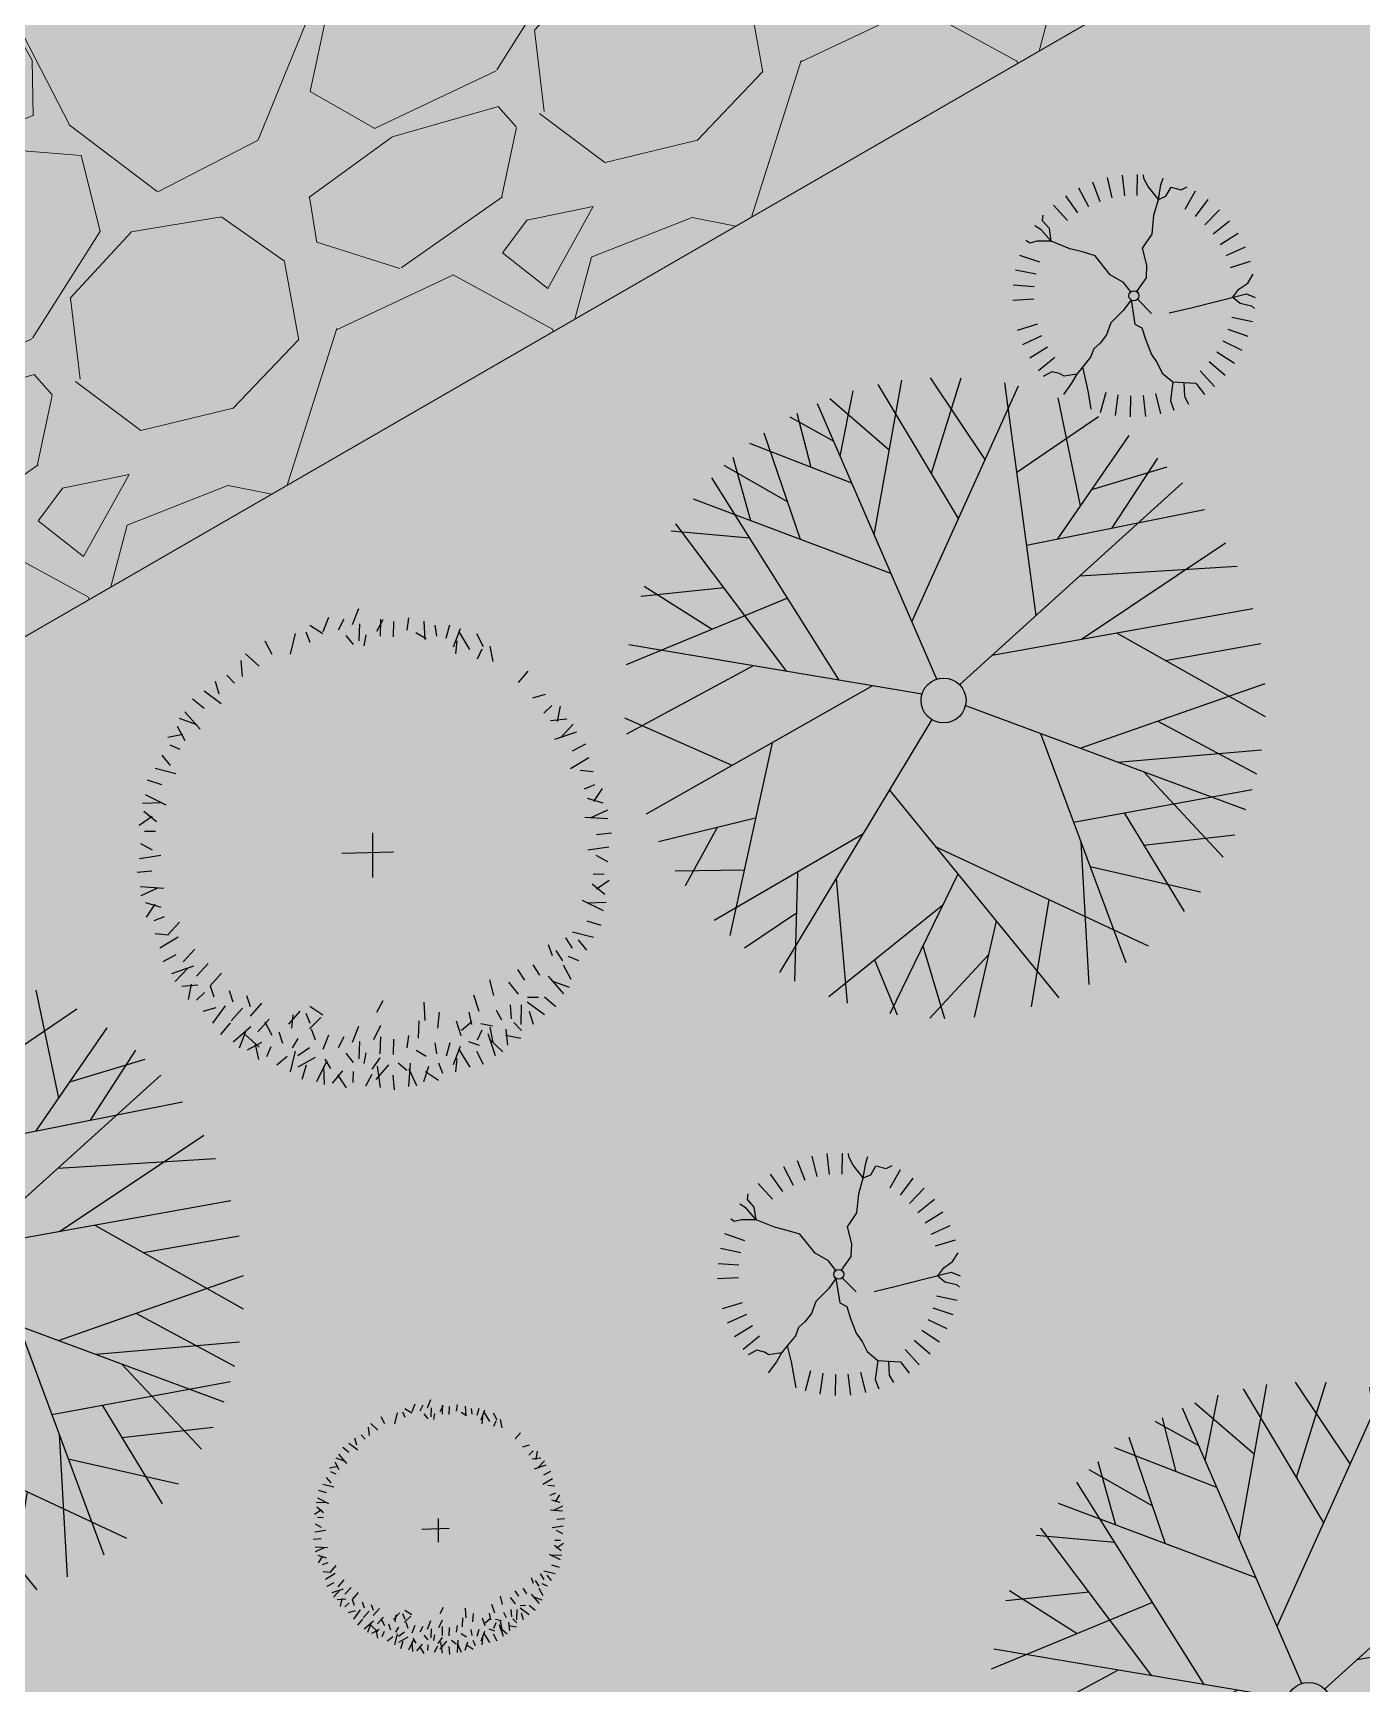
# Model space of a CAD drawing. Header units: millimetres. Extents: x 216896 to 446004, y 63591 to 243769.
# Drawn here: x 302595 to 307319, y 198613 to 204481 of the extents above; entities that cross this region are included whole.
import ezdxf

# ---------------------------------------------------------------- set-up
doc = ezdxf.new("R2010")
doc.units = ezdxf.units.MM
doc.layers.add('green', color=7, linetype='Continuous', true_color=0x45e718)
doc.layers.add('shadov', color=7, linetype='Continuous', true_color=0x2a3c34)
doc.layers.add('line pedestr', color=7, linetype='Continuous', lineweight=5, true_color=0x1c1c1c)
doc.layers.add('Stone', color=167, linetype='Continuous', lineweight=0)

# ---------------------------------------------------------------- blocks, each defined once
blk = doc.blocks.new('A$C19F01AD3')
at = {"color": 0}
for p, q in [((-0.1988, 0.7618), (-0.1968, 0.9257)), ((-0.0031, 0.0658), (-0.1325, 0.9375)), ((-0.108, 0.7723), (-0.021, 0.9474)), ((0.0363, 0.7514), (-0.0938, 0.9425)), ((-0.071, 0.5232), (0.1249, 0.9402)), ((0.181, 0.5052), (0.0552, 0.9465)), ((0.301, 0.652), (0.208, 0.9258)), ((-0.0951, 0.6858), (-0.3546, 0.876)), ((-0.2838, 0.5658), (-0.306, 0.8946)), ((-0.115, 0.8195), (-0.2202, 0.9202)), ((0.1385, 0.654), (0.2952, 0.9022)), ((-0.2916, 0.6819), (-0.4443, 0.8332)), ((-0.4103, 0.6563), (-0.4126, 0.8497)), ((-0.03, 0.2473), (0.4513, 0.8357)), ((0.3268, 0.1707), (0.4151, 0.8542)), ((-0.2806, 0.1368), (-0.4886, 0.8076)), ((-0.0528, 0.4005), (-0.5569, 0.7611)), ((0.5367, 0.4481), (0.5546, 0.7713)), ((-0.4267, 0.6081), (-0.6446, 0.6871)), ((-0.4229, 0.2018), (-0.6254, 0.7049)), ((0.3812, 0.5917), (0.6555, 0.6877)), ((0.4472, 0.3719), (0.7276, 0.6108)), ((-0.6028, 0.3777), (-0.7624, 0.5507)), ((-0.5373, 0.486), (-0.7796, 0.5255)), ((0.5807, 0.4856), (0.8119, 0.4929)), ((0.6097, 0.3613), (0.7917, 0.5249)), ((-0.365, 0.4089), (-0.8738, 0.3422)), ((-0.0562, 0.0344), (-0.8508, 0.3971)), ((0.0573, 0.0325), (0.8437, 0.4357)), ((0.3536, 0.3779), (0.8849, 0.3435)), ((-0.5139, 0.2433), (-0.9254, 0.1458)), ((0.4811, 0.2498), (0.9352, 0.1575)), ((0.4377, 0.069), (0.9199, 0.2325)), ((-0.6488, -0.0235), (-0.9173, 0.1921)), ((-0.1907, 0.0958), (-0.9302, -0.0968)), ((0.172, 0.0913), (0.9473, 0.0262)), ((0.542, 0.0602), (0.8997, -0.2902)), ((-0.5188, 0.0103), (-0.7855, -0.5045)), ((-0.0477, -0.0455), (-0.672, -0.6476)), ((0.0581, -0.031), (0.7736, -0.5391)), ((0.6596, -0.055), (0.9435, -0.0799)), ((-0.6229, -0.1906), (-0.9163, -0.1848)), ((-0.7388, -0.1883), (-0.8739, -0.3298)), ((0.2499, -0.1672), (0.3177, -0.8824)), ((-0.222, -0.2136), (0.1006, -0.9308)), ((0.3513, -0.2392), (0.9255, -0.1961)), ((0.592, -0.2211), (0.8318, -0.4462)), ((-0.6952, -0.3301), (-0.8913, -0.2802)), ((-0.3305, -0.3182), (-0.818, -0.4501)), ((0.4467, -0.307), (0.8642, -0.3812)), ((-0.5445, -0.3761), (-0.6362, -0.6828)), ((0.5127, -0.3538), (0.6746, -0.6569)), ((-0.4398, -0.4237), (-0.5037, -0.7859)), ((-0.1346, -0.408), (0.3943, -0.8517)), ((0.2761, -0.4442), (0.8082, -0.4868)), ((0.4264, -0.4562), (0.5216, -0.7817)), ((-0.5789, -0.4913), (-0.7533, -0.5512)), ((-0.0916, -0.5036), (-0.3906, -0.8481)), ((0.282, -0.5056), (0.1962, -0.9162)), ((-0.1578, -0.5799), (-0.5512, -0.7532)), ((0.4576, -0.5627), (0.7241, -0.6029)), ((0.2893, -0.5824), (0.5833, -0.7377)), ((-0.0184, -0.6664), (-0.1536, -0.922)), ((0.1476, -0.6448), (0.0156, -0.9355)), ((-0.393, -0.6835), (-0.3705, -0.8571)), ((-0.2452, -0.6806), (-0.2392, -0.9032)), ((-0.0657, -0.756), (-0.2808, -0.8909))]:
    blk.add_line(p, q, dxfattribs=at)
blk.add_circle((0, 0), 0.0659, dxfattribs=at)
blk = doc.blocks.new('arbor2')
at = {"color": 0}
for p, q in [((-0.0858, 0.4092), (-0.0919, 0.4366)), ((-0.0337, 0.4362), (-0.0532, 0.4009)), ((-0.0029, 0.4442), (0.0167, 0.4223)), ((0.0347, 0.449), (0.0173, 0.4257)), ((0.0617, 0.4386), (0.0458, 0.4212)), ((0.0933, 0.45), (0.0739, 0.4243)), ((-0.1458, 0.4137), (-0.1508, 0.3835)), ((-0.1338, 0.4234), (-0.1154, 0.3942)), ((-0.0109, 0.4122), (-0.0132, 0.4328)), ((0.0573, 0.4078), (0.0663, 0.3875)), ((0.0879, 0.4222), (0.0785, 0.3914)), ((0.1157, 0.4006), (0.1329, 0.4188)), ((0.1285, 0.4207), (0.1191, 0.3898)), ((0.151, 0.41), (0.1426, 0.3821)), ((0.1799, 0.4095), (0.171, 0.3876)), ((-0.2024, 0.3442), (-0.2274, 0.3757)), ((-0.2012, 0.3625), (-0.2019, 0.3875)), ((-0.168, 0.3753), (-0.178, 0.3935)), ((0.0942, 0.399), (0.085, 0.3801)), ((0.1863, 0.379), (0.2017, 0.363)), ((0.2064, 0.3959), (0.1988, 0.3623)), ((0.224, 0.3833), (0.2218, 0.3625)), ((0.2511, 0.3761), (0.2379, 0.3535)), ((-0.253, 0.3081), (-0.2722, 0.3474)), ((-0.236, 0.3439), (-0.2521, 0.3669)), ((0.2685, 0.3644), (0.2468, 0.3344)), ((0.2563, 0.3441), (0.2475, 0.3207)), ((0.2644, 0.3606), (0.2755, 0.3218)), ((0.2956, 0.348), (0.3018, 0.3206)), ((-0.2931, 0.3251), (-0.2862, 0.2953)), ((-0.2858, 0.3386), (-0.2576, 0.3187)), ((0.2854, 0.3011), (0.2984, 0.3174)), ((0.3137, 0.3181), (0.3121, 0.2887)), ((-0.3159, 0.3095), (-0.2866, 0.3078)), ((-0.299, 0.2812), (-0.3152, 0.2941)), ((-0.3188, 0.2393), (-0.3541, 0.2588)), ((-0.3248, 0.2566), (-0.335, 0.2794)), ((0.3481, 0.2381), (0.3711, 0.2543)), ((-0.3498, 0.2261), (-0.3735, 0.2411)), ((-0.3954, 0.1869), (-0.3776, 0.162)), ((-0.3938, 0.2022), (-0.3601, 0.1945)), ((-0.3518, 0.1866), (-0.3846, 0.2155)), ((0.3667, 0.2034), (0.3918, 0.2041)), ((-0.4105, 0.1637), (-0.3827, 0.1734)), ((0.3796, 0.1701), (0.3978, 0.1802)), ((0.4122, 0.175), (0.3995, 0.1485)), ((-0.3984, 0.1115), (-0.4166, 0.1287)), ((-0.384, 0.1441), (-0.4039, 0.1498)), ((0.4179, 0.1479), (0.3878, 0.1529)), ((0.4276, 0.136), (0.3984, 0.1176)), ((-0.3863, 0.0977), (-0.4263, 0.1023)), ((0.3869, 0.1173), (0.4305, 0.1201)), ((0.4134, 0.0879), (0.4408, 0.0941)), ((-0.4098, 0.0738), (-0.4375, 0.0785)), ((0.4008, 0.0568), (0.4396, 0.0679)), ((-0.4413, 0.0348), (-0.4073, 0.0406)), ((-0.3966, 0.0364), (-0.438, 0.0506)), ((0.0096, 0.0359), (-0.0121, -0.0451)), ((0.4173, 0.0487), (0.4407, 0.0398)), ((-0.442, -0.0071), (-0.4201, 0.0125)), ((-0.4369, 0.02), (-0.411, 0.0039)), ((0.0385, -0.0091), (-0.056, 0.0132)), ((0.4164, 0.0131), (0.4371, 0.0154)), ((0.4484, 0.005), (0.4265, -0.0145)), ((-0.41, -0.0152), (-0.4307, -0.0174)), ((0.4433, -0.0221), (0.4174, -0.006)), ((-0.4109, -0.0507), (-0.4343, -0.0419)), ((-0.3944, -0.0588), (-0.4332, -0.0699)), ((-0.3846, -0.0322), (-0.4117, -0.0497)), ((0.403, -0.0385), (0.4444, -0.0527)), ((0.4477, -0.0369), (0.4137, -0.0427)), ((-0.407, -0.09), (-0.4344, -0.0962)), ((-0.37, -0.0888), (-0.3971, -0.1064)), ((0.4162, -0.0758), (0.4439, -0.0806)), ((-0.3805, -0.1194), (-0.4241, -0.1222)), ((-0.4212, -0.138), (-0.392, -0.1196)), ((-0.3527, -0.1214), (-0.3797, -0.139)), ((0.3927, -0.0998), (0.4327, -0.1044)), ((0.4048, -0.1136), (0.423, -0.1307)), ((-0.4115, -0.15), (-0.3814, -0.155)), ((-0.4058, -0.177), (-0.3931, -0.1506)), ((-0.333, -0.1453), (-0.3601, -0.1628)), ((0.3904, -0.1461), (0.4103, -0.1519)), ((-0.3732, -0.1722), (-0.3914, -0.1822)), ((-0.3601, -0.1628), (-0.3586, -0.185)), ((-0.3277, -0.1808), (-0.3262, -0.203)), ((0.4018, -0.1889), (0.384, -0.1641)), ((0.4169, -0.1658), (0.3891, -0.1755)), ((-0.3603, -0.2054), (-0.3854, -0.2062)), ((-0.342, -0.2066), (-0.3736, -0.2317)), ((-0.2987, -0.1979), (-0.2972, -0.22)), ((0.3582, -0.1886), (0.391, -0.2176)), ((0.4002, -0.2043), (0.3665, -0.1966)), ((-0.3417, -0.2402), (-0.3647, -0.2564)), ((-0.3119, -0.2192), (-0.3389, -0.2368)), ((-0.2748, -0.2198), (-0.3019, -0.2374)), ((-0.1885, -0.2484), (-0.1689, -0.2704)), ((0.3091, -0.2484), (0.3163, -0.2709)), ((0.3252, -0.2413), (0.3605, -0.2609)), ((0.3562, -0.2282), (0.3799, -0.2432)), ((-0.306, -0.2572), (-0.3453, -0.2765)), ((-0.3365, -0.29), (-0.3165, -0.2618)), ((-0.3194, -0.2693), (-0.301, -0.2985)), ((-0.2687, -0.2525), (-0.2957, -0.27)), ((-0.2713, -0.2835), (-0.2775, -0.2561)), ((-0.2092, -0.2529), (-0.2363, -0.2705)), ((-0.2321, -0.2796), (-0.2232, -0.2562)), ((-0.1741, -0.2747), (-0.2004, -0.2894)), ((-0.1965, -0.2804), (-0.1988, -0.2598)), ((-0.0699, -0.2921), (-0.0527, -0.2739)), ((0.2749, -0.2523), (0.2764, -0.2744)), ((0.2856, -0.2669), (0.2928, -0.2894)), ((0.3312, -0.2587), (0.3414, -0.2815)), ((-0.3229, -0.2974), (-0.2932, -0.2904)), ((-0.3073, -0.3202), (-0.3057, -0.2908)), ((-0.279, -0.3032), (-0.292, -0.3194)), ((-0.2575, -0.2803), (-0.256, -0.3024)), ((-0.2259, -0.3012), (-0.241, -0.3157)), ((-0.1969, -0.2903), (-0.1954, -0.3124)), ((-0.1688, -0.3103), (-0.1862, -0.3335)), ((-0.1101, -0.3092), (-0.1295, -0.335)), ((0.0208, -0.2967), (0.0132, -0.3304)), ((0.1144, -0.3076), (0.1161, -0.3399)), ((0.1508, -0.2882), (0.1504, -0.3182)), ((0.1843, -0.3013), (0.1958, -0.328)), ((0.2068, -0.2831), (0.214, -0.3055)), ((0.2369, -0.2818), (0.2441, -0.3043)), ((0.2594, -0.3102), (0.2786, -0.3495)), ((0.2995, -0.3272), (0.2926, -0.2974)), ((0.3054, -0.2832), (0.3216, -0.2962)), ((-0.2545, -0.329), (-0.2773, -0.3393)), ((-0.2371, -0.3231), (-0.2566, -0.3583)), ((-0.2097, -0.3241), (-0.2344, -0.333)), ((-0.1418, -0.3206), (-0.1576, -0.3381)), ((-0.1155, -0.337), (-0.1249, -0.3678)), ((-0.0697, -0.3177), (-0.0893, -0.3405)), ((-0.075, -0.3386), (-0.0844, -0.3694)), ((0.0023, -0.3282), (-0.0072, -0.3591)), ((0.0432, -0.3224), (0.0325, -0.3505)), ((0.0975, -0.3367), (0.0966, -0.3603)), ((0.211, -0.3382), (0.2314, -0.3432)), ((0.2922, -0.3407), (0.264, -0.3208)), ((-0.2039, -0.3443), (-0.2399, -0.3533)), ((-0.224, -0.354), (-0.239, -0.3777)), ((-0.1844, -0.356), (-0.2133, -0.3889)), ((-0.2, -0.398), (-0.1924, -0.3643)), ((-0.1873, -0.3518), (-0.1816, -0.372)), ((-0.1461, -0.3515), (-0.1371, -0.3717)), ((-0.1093, -0.3603), (-0.1184, -0.3791)), ((-0.0525, -0.3493), (-0.0609, -0.3771)), ((-0.0235, -0.3498), (-0.0325, -0.3716)), ((0.0702, -0.3462), (0.0718, -0.3752)), ((0.0753, -0.3657), (0.0981, -0.3554)), ((0.114, -0.3632), (0.1339, -0.3729)), ((0.1479, -0.3462), (0.153, -0.3666)), ((0.1758, -0.3437), (0.1712, -0.3695)), ((0.1962, -0.3488), (0.186, -0.3844)), ((0.2076, -0.3646), (0.2083, -0.3896)), ((0.2088, -0.3463), (0.2338, -0.3778)), ((0.2424, -0.346), (0.2586, -0.3689)), ((-0.1847, -0.3996), (-0.1599, -0.3818)), ((-0.1616, -0.4147), (-0.1713, -0.387)), ((-0.1419, -0.3882), (-0.1477, -0.4082)), ((-0.1093, -0.4026), (-0.1265, -0.4208)), ((-0.0862, -0.3763), (-0.1064, -0.3931)), ((-0.0739, -0.3933), (-0.1046, -0.414)), ((-0.0956, -0.3905), (-0.1001, -0.4305)), ((-0.0557, -0.3947), (-0.0434, -0.4117)), ((-0.0343, -0.4008), (-0.0484, -0.4422)), ((-0.0171, -0.3802), (-0.0017, -0.3962)), ((0.0205, -0.3759), (0.0184, -0.3968)), ((0.0477, -0.3831), (0.0345, -0.4058)), ((0.0651, -0.3948), (0.0433, -0.4248)), ((0.061, -0.3987), (0.0721, -0.4374)), ((0.0826, -0.3899), (0.1, -0.4017)), ((0.0998, -0.3915), (0.1128, -0.3753)), ((0.1216, -0.3847), (0.1243, -0.4284)), ((0.1402, -0.4254), (0.1218, -0.3962)), ((0.1281, -0.3745), (0.1265, -0.4039)), ((0.1522, -0.4157), (0.1572, -0.3856)), ((0.1792, -0.41), (0.1527, -0.3973)), ((0.1744, -0.3774), (0.1844, -0.3956)), ((-0.0716, -0.4141), (-0.0764, -0.4417)), ((-0.0327, -0.4456), (-0.0385, -0.4115)), ((-0.0179, -0.4412), (-0.0017, -0.4152)), ((0.0093, -0.4463), (-0.0103, -0.4243)), ((0.0173, -0.4143), (0.0196, -0.4349)), ((0.0529, -0.4151), (0.044, -0.4385)), ((0.0922, -0.4112), (0.0983, -0.4386))]:
    blk.add_line(p, q, dxfattribs=at)

msp = doc.modelspace()

# ---------------------------------------------------------------- hatches: boundary and pattern name
at = {"layer": 'shadov', "ltscale": 0.1}
h = msp.add_hatch(dxfattribs=at)
h.set_pattern_fill('DOTS', color=256, scale=0.001)
h.paths.add_polyline_path([(301407.1, 217899.8), (312801.2, 225349), (312801.2, 212348), (312876.2, 207772.5), (312801.2, 178300), (309333.4, 178300), (309333.4, 168225), (331284.9, 168225), (319890.8, 160775.8), (297939.4, 160775.8), (297939.4, 170850.8), (301375.7, 173101.6)])
at = {"layer": 'Stone', "lineweight": 0}
h = msp.add_hatch(dxfattribs=at)
h.set_pattern_fill('GRAVEL,_O', color=256, scale=75, angle=30)
h.set_pattern_definition([(258.0128, (293194.72, 204320.65), (-4625.7278, -22468.0303), [256.29, -25372.875]), (214.9697, (293141.49, 204069.95), (18844.87948, 13079.78524), [439.804, -43540.5]), (162.5104, (292781.09, 203817.88), (26975.2822, -8622.587), [310.11, -30701.025]), (297.2737, (292375.8, 203033.96), (-17400.22264, 33948.05313), [400.504, -39649.8]), (322.8337, (292559.33, 202677.98), (-19678.9219, 15034.83847), [392.725, -38879.85]), (27.2737, (292872.28, 202440.72), (-33948.05313, -17400.22264), [400.504, -39649.8]), (67.6942, (293228.26, 202624.25), (-11922.14117, -28880.27706), [529.645, -52434.825]), (102.2553, (293429.29, 203114.26), (-9406.53422, 42962.64854), [500.04, -49503.975]), (151.4296, (293323.15, 203602.905), (-25580.716, 13827.09193), [401.86, -39784.125]), (205.2364, (292970.22, 203795.09), (19100.0391, 8827.7289), [458.785, -22480.425]), (252.3974, (292555.224, 203599.486), (-9319.85496, -29577.53907), [593.31, -58737.6]), (168.8141, (294018.6, 203960.43), (-17263.4326, 3231.1594), [202.5, -20047.95]), (201.4692, (293819.95, 203999.72), (23352.0912, 9082.916), [385.26, -38140.95]), (255, (293461.4, 203858.7), (952.5, -1649.78), [269.41, -2424.67]), (233.1986, (293231.63, 203990), (6343.9114, 8062.0873), [145.08, -14362.95]), (321.8014, (293144.72, 203873.84), (-4507.2814, 3996.8377), [205.17, -10053.6]), (60.9638, (293305.96, 203746.96), (3044.3285, 6157.0563), [333.24, -10774.73]), (191.565, (293467.7, 204038.3), (4252.057, 255.225), [240.97, -5783.17]), (46.3895, (292187.85, 203321.39), (13640.299, 14474.33014), [337.566, -33419.1]), (100.3462, (292420.69, 203565.8), (3878.39, -21957.52606), [283.2, -28036.65]), (323.1986, (293277.2, 204368.28), (-8062.0873, 6343.9114), [290.16, -14217.9]), (13.6105, (293509.54, 204194.46), (-19355.2871, -4575.68037), [337.566, -33419.1]), (9.444, (292778.4, 202298.53), (-10153.8999, -1462.9531), [325.53, -15950.775]), (324.7751, (293099.52, 202351.94), (-18726.3679, 13385.065), [272.754, -27002.7]), (96.8014, (294246.2, 202728.02), (-1462.9448, 10153.9281), [290.16, -14217.9]), (47.354, (294211.84, 203016.14), (-17637.12603, -18981.6043), [319.34, -31614.3]), (99.444, (293437.81, 202261.3), (1462.9531, -10153.8999), [162.76, -16113.6]), (131.3099, (294147.2, 202670.87), (-5459.758, 5646.597), [97.14, -9616.5]), (195.9638, (294083.1, 202743.84), (5901.837, 1207.7265), [392.73, -7461.79]), (216.009, (293705.51, 202635.82), (15545.26184, 11174.7605), [363.95, -36031.05]), (333.69, (293391.7, 203598.5), (-3554.777, 2347.053), [274.74, -6593.84]), (23.1572, (293637.97, 203476.71), (29951.25283, 12892.93513), [479.67, -47487]), (90.9454, (294079, 203665.34), (68.3859, -15358.4124), [196.13, -19417.05]), (120, (294075.8, 203861.4), (-2602.28, 697.28), [114.3, -1790.7]), (150.2564, (293643.94, 202666.27), (13266.5962, -7738.451), [264.65, -26200.425]), (78.0128, (293414.16, 202797.57), (4625.7278, 22468.0303), [512.58, -25116.6]), (30, (293520.6, 203299), (697.28, 2602.28), [495.3, -1409.7]), (355.3048, (293949.56, 203546.62), (-23165.256, 2023.46636), [301.21, -29819.475]), (284.0546, (294249.76, 203521.97), (2160.2265, -7551.6317), [277.37, -13591.275]), (237.646, (294317.12, 203252.9), (-21820.7725, -34595.28796), [451.61, -44709.375]), (205.4261, (294075.44, 202871.4), (-22399.61946, -10732.73244), [477.77, -47299.35]), (205.4261, (294075.44, 202871.4), (-22399.61946, -10732.73244), [477.77, -47299.35])])
h.paths.add_polyline_path([(298740.9, 216074), (298740.9, 219573.5), (296423.5, 219573.5), (292959.4, 217573.5), (301959.4, 201985.1), (311983.5, 207772.5), (311983.5, 216074)])
edge = h.paths.add_edge_path(flags=16)
edge.add_line((299617, 210425), (299617, 210425))
edge.add_line((299617, 210425), (299533.3, 210293.2))
edge.add_line((299533.3, 210293.2), (299395.4, 210189.4))
edge.add_line((299395.4, 210189.4), (299164.9, 210115.8))
edge.add_line((299164.9, 210115.8), (298917.4, 210134.7))
edge.add_line((298917.4, 210134.7), (298745.5, 210229.1))
edge.add_line((298745.5, 210229.1), (298657.9, 210304.6))
edge.add_line((298657.9, 210304.6), (298570.9, 210423.5))
edge.add_line((298570.9, 210423.5), (298501.4, 210598.7))
edge.add_line((298501.4, 210598.7), (298490.2, 210784))
edge.add_line((298490.2, 210784), (298522.5, 210935.3))
edge.add_line((298522.5, 210935.3), (298606.3, 211097.6))
edge.add_line((298606.3, 211097.6), (298758.2, 211233.6))
edge.add_line((298758.2, 211233.6), (298933.7, 211312.1))
edge.add_line((298933.7, 211312.1), (299124, 211336.2))
edge.add_line((299124, 211336.2), (299313.1, 211295.9))
edge.add_line((299313.1, 211295.9), (299430.9, 211234.9))
edge.add_line((299430.9, 211234.9), (299509.9, 211167))
edge.add_line((299509.9, 211167), (299599.9, 211071.4))
edge.add_line((299599.9, 211071.4), (299617, 211025))
edge.add_line((299617, 211025), (302569.4, 212729.6))
edge.add_line((302569.4, 212729.6), (303536.7, 211228.2))
edge.add_arc((303862.2, 210724.2), 600, 30, 122.86215, ccw=False)
edge.add_line((304381.9, 211024.2), (307334.3, 212728.7))
edge.add_line((307334.3, 212728.7), (308301.4, 211228.5))
edge.add_arc((308626.5, 210724.2), 600, -150.00053, 122.80862, ccw=False)
edge.add_line((308106.9, 210424.2), (305520.8, 210424.2))
edge.add_line((305520.8, 210424.2), (302620.4, 208749.6))
edge.add_line((302620.4, 208749.6), (301653, 210425))
edge.add_line((301653, 210425), (299617, 210425))

# ---------------------------------------------------------------- linework, layer by layer
at = {"layer": 'green'}
for p, q in [((306465.9, 203975.8), (306474.3, 203901.5)), ((306520, 203977.7), (306519, 203902.9)), ((306543.2, 203963.9), (306542.3, 203976.5)), ((306310.9, 203930.2), (306346.1, 203864.1)), ((306360.5, 203951.8), (306387.2, 203881.9)), ((306412.4, 203967.1), (306430.1, 203894.4)), ((306559, 203934.6), (306543.2, 203963.9)), ((306595, 203889.5), (306559, 203934.6)), ((306595, 203889.5), (306604, 203941.3)), ((306604, 203941.3), (306611.7, 203965.2)), ((306622, 203900.8), (306640, 203932.3)), ((306640, 203932.3), (306676.1, 203923.3)), ((306676.1, 203923.3), (306697.5, 203934)), ((306726, 203918.7), (306689.2, 203853.6)), ((306221.8, 203869.1), (306272.3, 203813.9)), ((306264.4, 203902.4), (306307.6, 203841.3)), ((306579.3, 203833.2), (306595, 203889.5)), ((306595, 203889.5), (306622, 203900.8)), ((306770.9, 203888.4), (306726.2, 203828.5)), ((306178.5, 203781.4), (306156.2, 203795.9)), ((306183, 203812.9), (306186, 203833.4)), ((306207.8, 203785.9), (306183, 203812.9)), ((306572.5, 203765.6), (306579.3, 203833.2)), ((306811.7, 203852.8), (306759.8, 203798.9)), ((306847.6, 203812.3), (306789.4, 203765.4)), ((306138, 203734.1), (306124.5, 203743.5)), ((306162.8, 203740.9), (306138, 203734.1)), ((306214.5, 203740.9), (306162.8, 203740.9)), ((306214.5, 203740.9), (306178.5, 203781.4)), ((306214.5, 203740.9), (306207.8, 203785.9)), ((306279.8, 203713.8), (306214.5, 203740.9)), ((306538.7, 203716.1), (306572.5, 203765.6)), ((306878.2, 203767.7), (306814.5, 203728.4)), ((306101.9, 203691.3), (306172.8, 203667.3)), ((306324.9, 203702.6), (306279.8, 203713.8)), ((306369.9, 203689.1), (306324.9, 203702.6)), ((306423.9, 203621.5), (306369.9, 203689.1)), ((306554.5, 203655.3), (306538.7, 203716.1)), ((306903, 203719.5), (306834.9, 203688.5)), ((306087, 203639.3), (306160.3, 203624.3)), ((306471.2, 203594.5), (306423.9, 203621.5)), ((306552.2, 203610.2), (306554.5, 203655.3)), ((306921.5, 203668.7), (306850, 203646.4)), ((306912.5, 203592.2), (306932.2, 203623.5)), ((306078.8, 203585.8), (306153.4, 203580.1)), ((306497.2, 203560.9), (306471.2, 203594.5)), ((306518.2, 203561.4), (306552.2, 203610.2)), ((306859.8, 203541.8), (306880.9, 203569.7)), ((306880.9, 203569.7), (306912.5, 203592.2)), ((306077.3, 203531.7), (306152, 203535.4)), ((306497.7, 203532.4), (306471.2, 203495.3)), ((306497.7, 203532.4), (306511.7, 203445.8)), ((306520.5, 203534.3), (306570.3, 203484.1)), ((306633.3, 203486.3), (306712.1, 203504.3)), ((306712.1, 203504.3), (306799.9, 203526.9)), ((306799.9, 203526.9), (306908, 203553.9)), ((306859.8, 203541.8), (306885.5, 203520.1)), ((306885.5, 203520.1), (306926, 203511.1)), ((306908, 203553.9), (306939, 203541.2)), ((306926, 203511.1), (306936.7, 203501.4)), ((306094.6, 203425), (306166, 203447.2)), ((306426.2, 203450.3), (306410.4, 203407.5)), ((306471.2, 203495.3), (306426.2, 203450.3)), ((306511.7, 203445.8), (306536.5, 203432.3)), ((306929, 203454.4), (306855.7, 203469.4)), ((306113.1, 203374.2), (306181.2, 203405.2)), ((306410.4, 203407.5), (306387.9, 203378.2)), ((306536.5, 203432.3), (306550, 203389.5)), ((306550, 203389.5), (306570.3, 203337.7)), ((306892.8, 203352.6), (306825.5, 203385.3)), ((306914.1, 203402.4), (306843.3, 203426.4)), ((306137.9, 203326), (306201.5, 203365.3)), ((306168.4, 203281.4), (306226.7, 203328.3)), ((306354.1, 203328.7), (306324.9, 203292.6)), ((306365.4, 203357.9), (306354.1, 203328.7)), ((306387.9, 203378.2), (306365.4, 203357.9)), ((306570.3, 203337.7), (306590.5, 203308.4)), ((306865.4, 203305.9), (306802.8, 203346.8)), ((306216.8, 203276.8), (306186, 203260.4)), ((306243.8, 203270.1), (306216.8, 203276.8)), ((306259.6, 203261.1), (306243.8, 203270.1)), ((306304.6, 203267.8), (306259.6, 203261.1)), ((306304.6, 203267.8), (306286.6, 203236.3)), ((306324.9, 203292.6), (306304.6, 203267.8)), ((306324.9, 203292.6), (306338.4, 203236.3)), ((306590.5, 203308.4), (306608.5, 203272.3)), ((306608.5, 203272.3), (306646.8, 203240.8)), ((306794.3, 203224.6), (306743.8, 203279.8)), ((306832.4, 203263), (306775.4, 203311.5)), ((306286.6, 203236.3), (306257.5, 203196.1)), ((306338.4, 203236.3), (306345.1, 203202.5)), ((306646.8, 203240.8), (306637.8, 203173.2)), ((306646.8, 203240.8), (306685.1, 203238.5)), ((306685.1, 203238.5), (306727.9, 203236.3)), ((306685.1, 203238.5), (306687.3, 203189)), ((306727.9, 203236.3), (306758.5, 203196.1)), ((306345.1, 203202.5), (306354.9, 203143.9)), ((306389.3, 203132.5), (306408.9, 203204.7)), ((306442.2, 203120.9), (306452.5, 203195)), ((306496.1, 203116), (306497.1, 203190.8)), ((306550.2, 203117.9), (306541.8, 203192.2)), ((306603.6, 203126.6), (306586, 203199.3)), ((306637.8, 203173.2), (306649.8, 203139.8)), ((306687.3, 203189), (306702.4, 203162.1)), ((305262.1, 200452.1), (305297.3, 200386.1)), ((305311.7, 200473.8), (305338.3, 200403.9)), ((305363.6, 200489.1), (305381.3, 200416.4)), ((305417, 200497.8), (305425.4, 200423.4)), ((305471.1, 200499.7), (305470.1, 200424.8)), ((305494.4, 200485.8), (305493.4, 200498.5)), ((305510.1, 200456.5), (305494.4, 200485.8)), ((305546.2, 200411.5), (305510.1, 200456.5)), ((305546.2, 200411.5), (305555.2, 200463.3)), ((305555.2, 200463.3), (305562.8, 200487.2)), ((305573.2, 200422.7), (305591.2, 200454.3)), ((305591.2, 200454.3), (305627.2, 200445.3)), ((305627.2, 200445.3), (305648.6, 200456)), ((305172.9, 200391), (305223.4, 200335.8)), ((305215.6, 200424.4), (305258.8, 200363.3)), ((305530.4, 200355.2), (305546.2, 200411.5)), ((305546.2, 200411.5), (305573.2, 200422.7)), ((305677.2, 200440.6), (305640.3, 200375.5)), ((305722.1, 200410.4), (305677.3, 200350.4)), ((305134.2, 200334.9), (305137.2, 200355.3)), ((305158.9, 200307.9), (305134.2, 200334.9)), ((305523.7, 200287.6), (305530.4, 200355.2)), ((305762.8, 200374.7), (305710.9, 200320.8)), ((305798.8, 200334.3), (305740.5, 200287.3)), ((305129.7, 200303.4), (305107.4, 200317.8)), ((305165.7, 200262.8), (305129.7, 200303.4)), ((305165.7, 200262.8), (305158.9, 200307.9)), ((305489.9, 200238), (305523.7, 200287.6)), ((305829.4, 200289.6), (305765.7, 200250.3)), ((305089.1, 200256.1), (305075.6, 200265.4)), ((305113.9, 200262.8), (305089.1, 200256.1)), ((305165.7, 200262.8), (305113.9, 200262.8)), ((305231, 200235.8), (305165.7, 200262.8)), ((305276, 200224.5), (305231, 200235.8)), ((305321, 200211), (305276, 200224.5)), ((305505.6, 200177.2), (305489.9, 200238)), ((305854.1, 200241.5), (305786, 200210.5)), ((305038.2, 200161.2), (305111.5, 200146.3)), ((305053.1, 200213.3), (305124, 200189.2)), ((305375.1, 200143.4), (305321, 200211)), ((305503.4, 200132.2), (305505.6, 200177.2)), ((305872.6, 200190.6), (305801.2, 200168.4)), ((305029.9, 200107.7), (305104.5, 200102.1)), ((305422.3, 200116.4), (305375.1, 200143.4)), ((305448.3, 200082.8), (305422.3, 200116.4)), ((305469.3, 200083.3), (305503.4, 200132.2)), ((305832.1, 200091.6), (305863.6, 200114.1)), ((305863.6, 200114.1), (305883.4, 200145.4)), ((305028.4, 200053.6), (305103.2, 200057.4)), ((305448.9, 200054.4), (305422.3, 200017.3)), ((305448.9, 200054.4), (305462.9, 199967.7)), ((305471.7, 200056.2), (305521.4, 200006)), ((305663.2, 200026.3), (305751, 200048.8)), ((305751, 200048.8), (305859.1, 200075.9)), ((305810.9, 200063.8), (305832.1, 200091.6)), ((305810.9, 200063.8), (305836.6, 200042.1)), ((305836.6, 200042.1), (305877.1, 200033.1)), ((305859.1, 200075.9), (305890.2, 200063.1)), ((305422.3, 200017.3), (305377.3, 199972.2)), ((305584.4, 200008.3), (305663.2, 200026.3)), ((305880.2, 199976.3), (305806.9, 199991.3)), ((305877.1, 200033.1), (305887.8, 200023.3)), ((305045.7, 199947), (305117.2, 199969.2)), ((305064.2, 199896.1), (305132.4, 199927.1)), ((305361.6, 199929.4), (305339, 199900.2)), ((305377.3, 199972.2), (305361.6, 199929.4)), ((305462.9, 199967.7), (305487.6, 199954.2)), ((305487.6, 199954.2), (305501.1, 199911.4)), ((305865.3, 199924.3), (305794.4, 199948.3)), ((305089, 199848), (305152.7, 199887.3)), ((305316.5, 199879.9), (305305.3, 199850.6)), ((305339, 199900.2), (305316.5, 199879.9)), ((305501.1, 199911.4), (305521.4, 199859.6)), ((305816.6, 199827.9), (305753.9, 199868.8)), ((305844, 199874.6), (305776.7, 199907.3)), ((305119.6, 199803.3), (305177.9, 199850.3)), ((305276, 199814.6), (305255.7, 199789.8)), ((305305.3, 199850.6), (305276, 199814.6)), ((305276, 199814.6), (305289.5, 199758.2)), ((305521.4, 199859.6), (305541.7, 199830.3)), ((305541.7, 199830.3), (305559.7, 199794.3)), ((305783.6, 199785), (305726.5, 199833.4)), ((305167.9, 199798.8), (305137.1, 199782.3)), ((305195, 199792), (305167.9, 199798.8)), ((305210.7, 199783), (305195, 199792)), ((305237.7, 199758.2), (305208.6, 199718.1)), ((305255.7, 199789.8), (305210.7, 199783)), ((305255.7, 199789.8), (305237.7, 199758.2)), ((305289.5, 199758.2), (305296.3, 199724.5)), ((305559.7, 199794.3), (305598, 199762.7)), ((305598, 199762.7), (305588.9, 199695.2)), ((305598, 199762.7), (305636.2, 199760.5)), ((305636.2, 199760.5), (305679, 199758.2)), ((305636.2, 199760.5), (305638.5, 199710.9)), ((305679, 199758.2), (305709.7, 199718)), ((305745.4, 199746.5), (305694.9, 199801.7)), ((305296.3, 199724.5), (305306, 199665.9)), ((305340.5, 199654.4), (305360, 199726.7)), ((305393.4, 199642.8), (305403.7, 199716.9)), ((305447.3, 199637.9), (305448.2, 199712.7)), ((305501.4, 199639.8), (305492.9, 199714.2)), ((305554.8, 199648.5), (305537.1, 199721.2)), ((305588.9, 199695.2), (305601, 199661.7)), ((305638.5, 199710.9), (305653.6, 199684.1))]:
    msp.add_line(p, q, dxfattribs=at)
for centre in [(306508, 203546.8), (305459.2, 200068.8)]:
    msp.add_circle(centre, 17.7, dxfattribs=at)
at = {"layer": 'line pedestr'}
msp.add_line((289835, 194985.1), (311983.5, 207772.5), dxfattribs=at)

# ---------------------------------------------------------------- block references
at = {"layer": 'green'}
for name, p, xscale, yscale, zscale, rotation in [('A$C19F01AD3', (308491.5, 203985.4), 1210.070298431674, 1210.070298431674, 1210.070298431674, 14.99999999998812), ('A$C19F01AD3', (305831.6, 202108.4), 1210.070298431674, 1210.070298431674, 1210.070298431674, 14.99999999998812), ('arbor2', (303801.9, 201567.4), 1889.019404625307, 1889.019404625307, 1889.019404625307, 14.99999999998728), ('A$C19F01AD3', (302200, 200003.6), 1210.070298431674, 1210.070298431674, 1210.070298431674, 14.99999999998812), ('A$C19F01AD3', (307129.1, 198538.7), 1210.070298431674, 1210.070298431674, 1210.070298431674, 14.99999999998812), ('arbor2', (304034.9, 199164), 1000, 1000, 1000, 14.99999999998732)]:
    msp.add_blockref(name, p, dxfattribs=dict(at, xscale=xscale, yscale=yscale, zscale=zscale, rotation=rotation))

doc.saveas('drawing.dxf')
